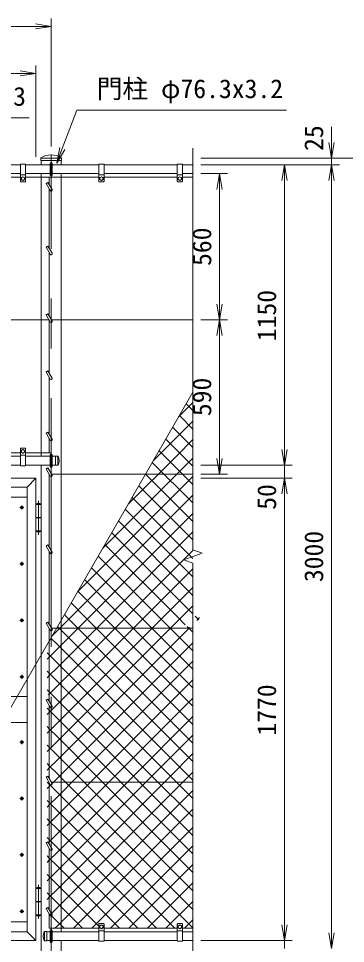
# Model space of a CAD drawing. Units: millimetres, scale not verified. Extents: x -6300 to 6300, y -4455 to 4455.
# Drawn here: x 2799 to 4050, y -1030 to 2511 of the extents above; entities that cross this region are included whole.
import ezdxf
from ezdxf.enums import TextEntityAlignment as Align

# ---------------------------------------------------------------- set-up
doc = ezdxf.new("R2010")
doc.units = ezdxf.units.MM
doc.header["$LTSCALE"] = 30
doc.linetypes.add('USER1', pattern=[50.8, 31.75, -6.35, 6.35, -6.35])
for name, color, linetype, lineweight in [('0-0_D-STR1', 1, 'Continuous', 18), ('0-1_D-STR2', 7, 'Continuous', 9), ('0-2_D-STR3', 3, 'Continuous', 13), ('0-3_D-BMK', 2, 'USER1', 13), ('0-7_D-STR-DIM', 7, 'Continuous', 9), ('0-8_0', 7, 'Continuous', 9), ('0-9_D-STR-TXT', 7, 'Continuous', 9), ('0-B_Defpoints', 8, 'Continuous', 18)]:
    doc.layers.add(name, color=color, linetype=linetype, lineweight=lineweight)
doc.styles.add('ＭＳ ゴシック', font='')
doc.styles.get('ＭＳ ゴシック').set_extended_font_data('MS Gothic')

# ---------------------------------------------------------------- blocks, each defined once
blk = doc.blocks.new('_Open')
at = {"layer": '0-8_0'}
blk.add_line((-30, 5), (0, 0), dxfattribs=at)
blk.add_lwpolyline([(-30, -5), (0, 0), (-30, 0)], dxfattribs=at)

msp = doc.modelspace()

# ---------------------------------------------------------------- linework, layer by layer
at = {"layer": '0-0_D-STR1'}
for p, q in [((2806.06, 1950.95), (2526.06, 1950.95)), ((2919.96, 1950.95), (2826.06, 1950.95)), ((2883.86, 1976.01), (2883.86, 1967.95)), ((2964.06, 1975.95), (2883.86, 1975.95)), ((2964.06, 1967.95), (2883.86, 1967.95)), ((2885.81, 1967.95), (2885.81, 1950.95)), ((3106.06, 1950.95), (2927.96, 1950.95)), ((2962.11, 1950.95), (2962.11, 1967.95)), ((2964.06, 1976.01), (2964.06, 1967.95)), ((3406.06, 1950.95), (3126.06, 1950.95)), ((3466.06, 1950.95), (3426.06, 1950.95)), ((2806.06, 1916.95), (2526.06, 1916.95)), ((2919.96, 1916.95), (2826.06, 1916.95)), ((2885.81, 1916.95), (2885.81, 834.95)), ((3106.06, 1916.95), (2927.96, 1916.95)), ((2962.11, -985.05), (2962.11, 1916.95)), ((3406.06, 1916.95), (3126.06, 1916.95)), ((3466.06, 1916.95), (3426.06, 1916.95)), ((2806.06, 834.95), (2526.06, 834.95)), ((2919.96, 834.95), (2826.06, 834.95)), ((2927.96, 834.95), (2941.06, 834.95)), ((2949.39, 835.45), (2941.06, 835.45)), ((2941.06, 835.45), (2941.06, 800.45)), ((2949.06, 835.45), (2949.06, 800.45)), ((2806.06, 800.95), (2526.06, 800.95)), ((2919.96, 800.95), (2826.06, 800.95)), ((2885.81, 800.95), (2885.81, -1404.05)), ((2927.96, 800.95), (2941.06, 800.95)), ((2949.39, 800.45), (2941.06, 800.45)), ((2865.81, 750.95), (1920.81, 750.95)), ((2865.81, 750.95), (2831.81, 716.95)), ((2865.81, -1019.05), (2865.81, 750.95)), ((2831.81, 716.95), (1954.81, 716.95)), ((2831.81, -985.05), (2831.81, 716.95)), ((2831.81, 678.95), (1954.81, 678.95)), ((1954.81, -84.05), (2831.81, -84.05)), ((1954.81, -184.05), (2831.81, -184.05)), ((1954.81, -947.05), (2831.81, -947.05)), ((1954.81, -985.05), (2831.81, -985.05)), ((2831.81, -985.05), (2865.81, -1019.05)), ((2898.63, -984.55), (2906.96, -984.55)), ((2898.96, -1019.55), (2898.96, -984.55)), ((2906.96, -1019.55), (2906.96, -984.55)), ((2919.96, -985.05), (2906.96, -985.05)), ((3106.06, -985.05), (2927.96, -985.05)), ((3406.06, -985.05), (3126.06, -985.05)), ((3466.06, -985.05), (3426.06, -985.05)), ((1920.81, -1019.05), (2865.81, -1019.05)), ((2898.63, -1019.55), (2906.96, -1019.55)), ((2919.96, -1019.05), (2906.96, -1019.05)), ((3106.06, -1019.05), (2927.96, -1019.05)), ((3406.06, -1019.05), (3126.06, -1019.05)), ((3466.06, -1019.05), (3426.06, -1019.05))]:
    msp.add_line(p, q, dxfattribs=at)
msp.add_lwpolyline([(2885.81, -1404.05), (2962.11, -1404.05), (2962.11, -1019.05)], dxfattribs=at)
for centre, radius, start, end in [((2923.96, 1916.64), 72.31, 56.96759, 123.03241), ((2885.36, 1976.01), 1.5, 123.03241, 180), ((2962.56, 1976.01), 1.5, 0, 56.96759), ((2949.39, 834.45), 1, 32.29827, 90), ((2918.83, 817.95), 35.72, 331.52136, 28.47864), ((2949.39, 801.45), 1, 270, 327.70173), ((2929.18, -1002.05), 35.72, 151.52136, 208.47864), ((2898.63, -985.55), 1, 90, 147.70173), ((2898.63, -1018.55), 1, 212.29827, 270)]:
    msp.add_arc(centre, radius, start, end, dxfattribs=at)
at = {"layer": '0-1_D-STR2'}
for p, q in [((3411.45, 985.74), (3466.06, 1040.35)), ((3466.06, 1009.81), (3440.25, 1035.62)), ((3333.37, 836.95), (3466.06, 969.64)), ((3466.06, 939.1), (3414.37, 990.79)), ((3466.06, 868.39), (3388.48, 945.96)), ((3426.78, 836.95), (3362.6, 901.13)), ((3404.08, 836.95), (3466.06, 898.93)), ((3356.07, 836.95), (3336.72, 856.3)), ((3121.67, 483.83), (3466.06, 828.22)), ((3218.26, 651.13), (3404.08, 836.95)), ((3314.86, 818.44), (3333.37, 836.95)), ((3466.06, 726.97), (3356.07, 836.95)), ((3466.06, 797.68), (3426.78, 836.95)), ((3466.06, 656.25), (3310.84, 811.47)), ((3025.08, 316.53), (3466.06, 757.5)), ((3466.06, 585.54), (3284.96, 766.65)), ((3466.06, 514.83), (3259.07, 721.82)), ((3466.06, 444.12), (3233.19, 676.99)), ((3071.93, 221.95), (3466.06, 616.08)), ((3466.06, 373.41), (3207.31, 632.16)), ((3466.06, 302.7), (3181.43, 587.33)), ((3142.64, 221.95), (3466.06, 545.37)), ((3466.06, 231.99), (3155.55, 542.5)), ((3334.68, 221.95), (3103.78, 452.84)), ((3263.96, 221.95), (3077.9, 408.02)), ((3284.06, 221.95), (3466.06, 403.95)), ((3193.25, 221.95), (3052.02, 363.19)), ((3354.77, 221.95), (3466.06, 333.24)), ((3122.54, 221.95), (3026.14, 318.36)), ((3051.83, 221.95), (3000.26, 273.53)), ((3425.48, 221.95), (3466.06, 262.53)), ((2946.31, 96.33), (3071.93, 221.95)), ((2946.31, 25.62), (3142.64, 221.95)), ((2946.31, -115.8), (3284.06, 221.95)), ((2946.31, -186.51), (3354.77, 221.95)), ((2946.31, -257.22), (3425.48, 221.95)), ((2981.12, 221.95), (2974.37, 228.7)), ((3466.06, -262.98), (2981.12, 221.95)), ((3466.06, -192.27), (3051.83, 221.95)), ((3466.06, -121.56), (3122.54, 221.95)), ((3466.06, -50.85), (3193.25, 221.95)), ((3466.06, 19.86), (3263.96, 221.95)), ((3466.06, 90.57), (3334.68, 221.95)), ((3480.42, 206.18), (3491.56, 217.32)), ((3466.06, -333.7), (2948.49, 183.87)), ((3466.06, 161.28), (3444.01, 183.32)), ((2951.9, -393.05), (3466.06, 121.11)), ((2916.06, 74.88), (2908.06, 82.88)), ((2916.06, 66.08), (2946.31, 96.33)), ((2946.31, 44.63), (2916.06, 74.88)), ((2908.06, 58.08), (2916.06, 66.08)), ((3383.99, -393.05), (2946.31, 44.63)), ((3022.61, -393.05), (3466.06, 50.4)), ((2916.06, 4.17), (2908.06, 12.17)), ((2916.06, -4.63), (2946.31, 25.62)), ((2946.31, -26.08), (2916.06, 4.17)), ((2908.06, -12.63), (2916.06, -4.63)), ((3313.28, -393.05), (2946.31, -26.08)), ((3093.32, -393.05), (3466.06, -20.31)), ((2916.06, -66.54), (2908.06, -58.54)), ((2946.31, -96.79), (2916.06, -66.54)), ((3242.57, -393.05), (2946.31, -96.79)), ((2916.06, -137.25), (2908.06, -129.25)), ((2916.06, -146.05), (2946.31, -115.8)), ((2946.31, -167.5), (2916.06, -137.25)), ((2908.06, -154.05), (2916.06, -146.05)), ((3171.86, -393.05), (2946.31, -167.5)), ((3234.74, -393.05), (3466.06, -161.73)), ((2916.06, -207.96), (2908.06, -199.96)), ((2916.06, -216.76), (2946.31, -186.51)), ((2946.31, -238.21), (2916.06, -207.96)), ((2908.06, -224.76), (2916.06, -216.76)), ((3101.15, -393.05), (2946.31, -238.21)), ((3305.45, -393.05), (3466.06, -232.45)), ((2916.06, -278.67), (2908.06, -270.67)), ((2916.06, -287.47), (2946.31, -257.22)), ((2946.31, -308.92), (2916.06, -278.67)), ((2908.06, -295.47), (2916.06, -287.47)), ((3030.44, -393.05), (2946.31, -308.92)), ((3376.17, -393.05), (3466.06, -303.16)), ((2916.06, -349.38), (2908.06, -341.38)), ((2946.31, -379.63), (2916.06, -349.38)), ((2959.73, -393.05), (2946.31, -379.63)), ((2916.06, -428.89), (2946.31, -398.64)), ((2946.31, -398.64), (2951.9, -393.05)), ((2946.31, -469.35), (3022.61, -393.05)), ((2946.31, -540.06), (3093.32, -393.05)), ((2946.31, -681.48), (3234.74, -393.05)), ((2946.31, -752.2), (3305.45, -393.05)), ((2946.31, -822.91), (3376.17, -393.05)), ((3466.06, -899.38), (2959.73, -393.05)), ((3466.06, -828.67), (3030.44, -393.05)), ((3466.06, -757.96), (3101.15, -393.05)), ((3466.06, -687.25), (3171.86, -393.05)), ((3466.06, -616.54), (3242.57, -393.05)), ((3466.06, -545.83), (3313.28, -393.05)), ((3466.06, -475.12), (3383.99, -393.05)), ((2908.06, -436.89), (2916.06, -428.89)), ((2916.06, -490.8), (2908.06, -482.8)), ((2916.06, -499.6), (2946.31, -469.35)), ((2946.31, -521.05), (2916.06, -490.8)), ((2908.06, -507.6), (2916.06, -499.6)), ((3397.3, -972.05), (2946.31, -521.05)), ((3009.3, -972.05), (3466.06, -515.29)), ((2916.06, -561.51), (2908.06, -553.51)), ((2916.06, -570.31), (2946.31, -540.06)), ((2946.31, -591.76), (2916.06, -561.51)), ((2908.06, -578.31), (2916.06, -570.31)), ((3326.59, -972.05), (2946.31, -591.76)), ((3080.01, -972.05), (3466.06, -586)), ((2916.06, -632.22), (2908.06, -624.22)), ((2946.31, -662.47), (2916.06, -632.22)), ((3255.88, -972.05), (2946.31, -662.47)), ((3150.72, -972.05), (3466.06, -656.71)), ((2916.06, -711.73), (2946.31, -681.48)), ((2908.06, -719.73), (2916.06, -711.73)), ((3221.43, -972.05), (3466.06, -727.42)), ((2916.06, -782.45), (2946.31, -752.2)), ((2908.06, -790.45), (2916.06, -782.45)), ((3292.14, -972.05), (3466.06, -798.13)), ((2916.06, -853.16), (2946.31, -822.91)), ((2908.06, -861.16), (2916.06, -853.16)), ((3362.85, -972.05), (3466.06, -868.84)), ((3433.56, -972.05), (3466.06, -939.55))]:
    msp.add_line(p, q, dxfattribs=at)
for points in [[(2928.49, 149.22), (2946.31, 167.04), (3001.22, 221.95), (3466.06, 686.79)], [(3436.97, 190.37), (3405.39, 221.95), (3129.66, 497.67)], [(2913.05, -78.34), (2916.06, -75.34), (2946.31, -45.09), (3213.35, 221.95), (3466.06, 474.66)], [(3488.81, 209.23), (3476.1, 221.95), (3474.53, 223.52)], [(2908.06, -366.18), (2916.06, -358.18), (2946.31, -327.93), (3453.95, 179.71)], [(3466.06, -404.41), (3454.7, -393.05), (2946.31, 115.34), (2922.61, 139.04)], [(2911.84, -645.24), (2916.06, -641.02), (2946.31, -610.77), (3164.03, -393.05), (3466.06, -91.02)], [(2919.63, -920.29), (2946.31, -893.62), (3446.88, -393.05), (3466.06, -373.87)], [(3466.06, -970.09), (2946.31, -450.34), (2916.06, -420.09), (2908.06, -412.09)], [(2938.59, -972.05), (2946.31, -964.33), (3466.06, -444.58)], [(3185.17, -972.05), (2946.31, -733.18), (2916.06, -702.93), (2908.06, -694.93)], [(3106.06, -963.64), (2946.31, -803.89), (2916.06, -773.64), (2908.06, -765.64)], [(3043.75, -972.05), (2946.31, -874.61), (2916.06, -844.36), (2908.06, -836.36)], [(2973.04, -972.05), (2946.31, -945.32), (2917.45, -916.46)]]:
    msp.add_lwpolyline(points, dxfattribs=at)
at = {"layer": '0-2_D-STR3'}
for p, q in [((2826.06, 1952.95), (2806.06, 1952.95)), ((2806.06, 1952.95), (2806.06, 1887.95)), ((2826.06, 1952.95), (2826.06, 1887.95)), ((2919.96, 1911.95), (2919.96, 1955.95)), ((2927.96, 1911.95), (2927.96, 1955.95)), ((3106.06, 1952.95), (3106.06, 1887.95)), ((3126.06, 1952.95), (3106.06, 1952.95)), ((3126.06, 1952.95), (3126.06, 1887.95)), ((3406.06, 1952.95), (3406.06, 1887.95)), ((3426.06, 1952.95), (3406.06, 1952.95)), ((3426.06, 1952.95), (3426.06, 1887.95)), ((2826.06, 1912.95), (2806.06, 1912.95)), ((3126.06, 1912.95), (3106.06, 1912.95)), ((3426.06, 1912.95), (3406.06, 1912.95)), ((2526.06, 1903.95), (2806.06, 1903.95)), ((2824.06, 1885.95), (2808.06, 1885.95)), ((2809.56, 1901.69), (2816.06, 1905.45)), ((2809.56, 1901.69), (2809.56, 1894.21)), ((2809.56, 1894.21), (2816.06, 1890.45)), ((2816.06, 1905.45), (2822.56, 1901.69)), ((2816.06, 1890.45), (2822.56, 1894.21)), ((2822.56, 1901.69), (2822.56, 1894.21)), ((2826.06, 1903.95), (3106.06, 1903.95)), ((2904.57, 1879.54), (2911.49, 1883.54)), ((2904.57, 1879.54), (2920.49, 1851.95)), ((2911.49, 1883.54), (2927.42, 1855.95)), ((2915.96, 1875.81), (2915.96, 1903.95)), ((3124.06, 1885.95), (3108.06, 1885.95)), ((3109.56, 1901.69), (3116.06, 1905.45)), ((3109.56, 1901.69), (3109.56, 1894.21)), ((3116.06, 1905.45), (3122.56, 1901.69)), ((3122.56, 1901.69), (3122.56, 1894.21)), ((3126.06, 1903.95), (3406.06, 1903.95)), ((3424.06, 1885.95), (3408.06, 1885.95)), ((3409.56, 1901.69), (3416.06, 1905.45)), ((3409.56, 1901.69), (3409.56, 1894.21)), ((3416.06, 1905.45), (3422.56, 1901.69)), ((3422.56, 1901.69), (3422.56, 1894.21)), ((3426.06, 1903.95), (3466.06, 1903.95)), ((2915.96, 1632.31), (2915.96, 1859.81)), ((2904.65, 1635.9), (2911.58, 1639.9)), ((2904.65, 1635.9), (2911.58, 1639.9)), ((2904.65, 1635.9), (2920.58, 1608.31)), ((2904.65, 1635.9), (2920.58, 1608.31)), ((2911.58, 1639.9), (2927.5, 1612.31)), ((2911.58, 1639.9), (2927.5, 1612.31)), ((2915.96, 1372.81), (2915.96, 1616.31)), ((2915.87, 1356.95), (916.24, 1356.95)), ((2904.57, 1376.54), (2911.49, 1380.54)), ((2904.57, 1376.54), (2911.49, 1380.54)), ((2904.57, 1376.54), (2920.49, 1348.95)), ((2904.57, 1376.54), (2920.49, 1348.95)), ((2911.49, 1380.54), (2927.42, 1352.95)), ((2911.49, 1380.54), (2927.42, 1352.95)), ((2915.96, 1154.45), (2915.96, 1356.81)), ((3466.06, 1356.95), (2925.11, 1356.95)), ((2904.65, 1158.04), (2911.58, 1162.04)), ((2904.65, 1158.04), (2911.58, 1162.04)), ((2904.65, 1158.04), (2920.58, 1130.45)), ((2904.65, 1158.04), (2920.58, 1130.45)), ((2911.58, 1162.04), (2927.5, 1134.45)), ((2911.58, 1162.04), (2918.64, 1149.8)), ((2915.96, 919.81), (2915.96, 1138.45)), ((2919.27, 1148.71), (2927.5, 1134.45)), ((2904.57, 923.54), (2911.49, 927.54)), ((2904.57, 923.54), (2920.49, 895.95)), ((2911.49, 927.54), (2927.42, 899.95)), ((2915.96, 847.95), (2915.96, 903.81)), ((2806.06, 798.95), (2806.06, 863.95)), ((2824.06, 865.95), (2808.06, 865.95)), ((2809.56, 857.69), (2816.06, 861.45)), ((2809.56, 850.21), (2809.56, 857.69)), ((2809.56, 850.21), (2816.06, 846.45)), ((2816.06, 861.45), (2822.56, 857.69)), ((2816.06, 846.45), (2822.56, 850.21)), ((2822.56, 850.21), (2822.56, 857.69)), ((2826.06, 798.95), (2826.06, 863.95)), ((2526.06, 847.95), (2806.06, 847.95)), ((2826.06, 838.95), (2806.06, 838.95)), ((2826.06, 847.95), (2923.96, 847.95)), ((2919.96, 795.95), (2919.96, 839.95)), ((2927.96, 795.95), (2927.96, 839.95)), ((2826.06, 798.95), (2806.06, 798.95)), ((2904.57, 786.54), (2911.49, 790.54)), ((2904.57, 786.54), (2920.49, 758.95)), ((2911.49, 790.54), (2927.42, 762.95)), ((2915.96, 487.81), (2915.96, 766.81)), ((3466.06, 766.95), (2925.11, 766.95)), ((2865.81, 652.95), (2885.81, 652.95)), ((2865.81, 546.95), (2865.81, 652.95)), ((2865.81, 649.95), (2885.81, 649.95)), ((2885.81, 652.95), (2885.81, 546.95)), ((2865.81, 600.95), (2885.81, 600.95)), ((2885.81, 598.95), (2865.81, 598.95)), ((2885.81, 549.95), (2865.81, 549.95)), ((2865.81, 546.95), (2885.81, 546.95)), ((2904.57, 491.54), (2911.49, 495.54)), ((2904.57, 491.54), (2920.49, 463.95)), ((2911.49, 495.54), (2927.42, 467.95)), ((2915.96, 192.81), (2915.96, 471.81)), ((2904.57, 196.54), (2911.49, 200.54)), ((2904.57, 196.54), (2920.49, 168.95)), ((2911.49, 200.54), (2927.42, 172.95)), ((2915.96, -102.19), (2915.96, 176.81)), ((3466.06, 176.95), (2925.11, 176.95)), ((2904.57, -98.46), (2911.49, -94.46)), ((2904.57, -98.46), (2920.49, -126.05)), ((2911.49, -94.46), (2927.42, -122.05)), ((2915.96, -397.19), (2915.96, -118.19)), ((2904.57, -393.46), (2911.49, -389.46)), ((2911.49, -389.46), (2927.42, -417.05)), ((2904.57, -393.46), (2920.49, -421.05)), ((2915.96, -648.69), (2915.96, -413.19)), ((3466.06, -413.05), (2925.11, -413.05)), ((2904.57, -644.96), (2911.49, -640.96)), ((2904.57, -644.96), (2920.49, -672.55)), ((2911.49, -640.96), (2927.42, -668.55)), ((2915.96, -900.19), (2915.96, -664.69)), ((2865.81, -817.05), (2885.81, -817.05)), ((2865.81, -923.05), (2865.81, -817.05)), ((2865.81, -820.05), (2885.81, -820.05)), ((2885.81, -817.05), (2885.81, -923.05)), ((2865.81, -869.05), (2885.81, -869.05)), ((2885.81, -871.05), (2865.81, -871.05)), ((2885.81, -920.05), (2865.81, -920.05)), ((2904.57, -896.46), (2911.49, -892.46)), ((2904.57, -896.46), (2920.49, -924.05)), ((2911.49, -892.46), (2927.42, -920.05)), ((2915.96, -972.05), (2915.96, -916.19)), ((2865.81, -923.05), (2885.81, -923.05)), ((3106.06, -1021.05), (3106.06, -956.05)), ((3124.06, -954.05), (3108.06, -954.05)), ((3126.06, -1021.05), (3126.06, -956.05)), ((3406.06, -1021.05), (3406.06, -956.05)), ((3424.06, -954.05), (3408.06, -954.05)), ((3426.06, -1021.05), (3426.06, -956.05)), ((2915.96, -972.05), (3106.06, -972.05)), ((2919.96, -1024.05), (2919.96, -980.05)), ((2927.96, -1024.05), (2927.96, -980.05)), ((3126.06, -981.05), (3106.06, -981.05)), ((3109.56, -969.79), (3109.56, -962.31)), ((3109.56, -969.79), (3116.06, -973.55)), ((3116.06, -973.55), (3122.56, -969.79)), ((3122.56, -969.79), (3122.56, -962.31)), ((3126.06, -972.05), (3406.06, -972.05)), ((3426.06, -981.05), (3406.06, -981.05)), ((3409.56, -969.79), (3409.56, -962.31)), ((3409.56, -969.79), (3416.06, -973.55)), ((3416.06, -973.55), (3422.56, -969.79)), ((3422.56, -969.79), (3422.56, -962.31)), ((3426.06, -972.05), (3466.06, -972.05)), ((3126.06, -1021.05), (3106.06, -1021.05)), ((3426.06, -1021.05), (3406.06, -1021.05))]:
    msp.add_line(p, q, dxfattribs=at)
for points in [[(3109.56, 1894.21), (3116.06, 1890.45), (3122.56, 1894.21)], [(3409.56, 1894.21), (3416.06, 1890.45), (3422.56, 1894.21)], [(3109.56, -962.31), (3116.06, -958.55), (3122.56, -962.31)], [(3409.56, -962.31), (3416.06, -958.55), (3422.56, -962.31)]]:
    msp.add_lwpolyline(points, dxfattribs=at)
for centre, radius in [((2816.06, 1897.95), 6.49), ((3116.06, 1897.95), 6.49), ((3416.06, 1897.95), 6.49), ((2816.06, 853.95), 6.49), ((2811.81, 638.95), 5.25), ((2811.81, 422.95), 5.25), ((2811.81, 206.95), 5.25), ((2811.81, -9.05), 5.25), ((2811.81, -259.05), 5.25), ((2811.81, -475.05), 5.25), ((2811.81, -691.05), 5.25), ((2811.81, -907.05), 5.25), ((3116.06, -966.05), 6.49), ((3416.06, -966.05), 6.49)]:
    msp.add_circle(centre, radius, dxfattribs=at)
for centre, radius, start, end in [((2923.96, 1955.95), 4, 0, 180), ((2808.06, 1887.95), 2, 180, 270), ((2824.06, 1887.95), 2, 270, 0), ((2923.96, 1911.95), 4, 180, 0), ((3108.06, 1887.95), 2, 180, 270), ((3124.06, 1887.95), 2, 270, 0), ((3408.06, 1887.95), 2, 180, 270), ((3424.06, 1887.95), 2, 270, 0), ((2923.96, 1853.95), 4, 210, 30), ((2924.04, 1610.31), 4, 210, 30), ((2924.04, 1610.31), 4, 210, 30), ((2923.96, 1350.95), 4, 210, 30), ((2923.96, 1350.95), 4, 210, 30), ((2924.04, 1132.45), 4, 210, 30), ((2924.04, 1132.45), 4, 210, 30), ((2923.96, 897.95), 4, 210, 30), ((2808.06, 863.95), 2, 90, 180), ((2824.06, 863.95), 2, 0, 90), ((2923.96, 839.95), 4, 0, 180), ((2923.96, 795.95), 4, 180, 0), ((2923.96, 760.95), 4, 210, 30), ((2875.81, 628.95), 26, 67.38014, 112.61986), ((2875.81, 570.95), 26, 247.38014, 292.61986), ((2923.96, 465.95), 4, 210, 30), ((2923.96, 170.95), 4, 210, 30), ((2923.96, -124.05), 4, 210, 30), ((2923.96, -419.05), 4, 210, 30), ((2923.96, -670.55), 4, 210, 30), ((2875.81, -841.05), 26, 67.38014, 112.61986), ((2923.96, -922.05), 4, 210, 30), ((2875.81, -899.05), 26, 247.38014, 292.61986), ((3108.06, -956.05), 2, 90, 180), ((3124.06, -956.05), 2, 0, 90), ((3408.06, -956.05), 2, 90, 180), ((3424.06, -956.05), 2, 0, 90), ((2923.96, -980.05), 4, 0, 180), ((2923.96, -1024.05), 4, 180, 0)]:
    msp.add_arc(centre, radius, start, end, dxfattribs=at)
at = {"layer": '0-3_D-BMK'}
for p, q in [((2923.96, -1419.05), (2923.96, 1990.95)), ((2819.25, 638.95), (2804.37, 638.95)), ((2811.81, 646.39), (2811.81, 631.51)), ((2875.81, 534.95), (2875.81, 664.95)), ((2811.81, 430.39), (2811.81, 415.51)), ((2819.25, 422.95), (2804.37, 422.95)), ((2811.81, 214.39), (2811.81, 199.51)), ((2819.25, 206.95), (2804.37, 206.95)), ((2819.25, -9.05), (2804.37, -9.05)), ((2811.81, -1.61), (2811.81, -16.49)), ((2819.25, -259.05), (2804.37, -259.05)), ((2811.81, -251.61), (2811.81, -266.49)), ((2819.25, -475.05), (2804.37, -475.05)), ((2811.81, -467.61), (2811.81, -482.49)), ((2819.25, -691.05), (2804.37, -691.05)), ((2811.81, -683.61), (2811.81, -698.49)), ((2875.81, -935.05), (2875.81, -805.05)), ((2819.25, -907.05), (2804.37, -907.05)), ((2811.81, -899.61), (2811.81, -914.49))]:
    msp.add_line(p, q, dxfattribs=at)
at = {"layer": '0-7_D-STR-DIM'}
for p, q in [((968.16, 2480.95), (2863.96, 2480.95)), ((2923.96, 2020.95), (2923.96, 2510.95)), ((2865.81, 1980.95), (2865.81, 2330.95)), ((1980.81, 2300.95), (2805.81, 2300.95)), ((3996.06, 2035.95), (3996.06, 2095.95)), ((3466.06, 476.6), (3466.06, 2013.95)), ((3496.06, 1975.95), (4026.06, 1975.95)), ((3496.06, 1975.95), (4206.06, 1975.95)), ((3496.06, 1950.95), (4026.06, 1950.95)), ((3496.06, 1950.95), (4026.06, 1950.95)), ((3496.06, 1950.95), (3846.06, 1950.95)), ((3996.06, 1950.95), (3996.06, 1975.95)), ((3816.06, 860.95), (3816.06, 1890.95)), ((3996.06, 1890.95), (3996.06, 1830.95)), ((3996.06, -989.05), (3996.06, 1890.95)), ((3816.06, 860.95), (3816.06, 920.95)), ((3496.06, 800.95), (3846.06, 800.95)), ((3496.06, 800.95), (3846.06, 800.95)), ((3816.06, 750.95), (3816.06, 800.95)), ((3496.06, 750.95), (3846.06, 750.95)), ((3496.06, 750.95), (3846.06, 750.95)), ((3816.06, -959.05), (3816.06, 690.95)), ((3816.06, 690.95), (3816.06, 630.95)), ((3430.82, 438.13), (3501.3, 463.78)), ((3501.3, 463.78), (3466.06, 476.6)), ((3466.06, 425.3), (3430.82, 438.13)), ((3466.06, -1142.05), (3466.06, 425.3)), ((3816.06, -959.05), (3816.06, -899.05)), ((3496.06, -1019.05), (3846.06, -1019.05)), ((3496.06, -1019.05), (3846.06, -1019.05)), ((3816.06, -1049.05), (3816.06, -1019.05))]:
    msp.add_line(p, q, dxfattribs=at)
at = {"layer": '0-8_0'}
for p, q in [((3496.06, 1916.95), (3597.99, 1916.95)), ((3567.99, 1856.95), (3567.99, 1416.95)), ((3496.06, 1356.95), (3597.99, 1356.95)), ((3496.06, 1356.95), (3597.99, 1356.95)), ((3567.99, 1296.95), (3567.99, 826.95)), ((3496.06, 766.95), (3597.99, 766.95))]:
    msp.add_line(p, q, dxfattribs=at)
at = {"layer": '0-9_D-STR-TXT'}
for points in [[(3823.62, 2160.45), (3021.6, 2160.45), (2946.21, 1959.18)], [(2839.79, 2130.82), (2035.87, 2130.82), (1977.39, 1952.85)]]:
    msp.add_lwpolyline(points, dxfattribs=at)
at = {"layer": '0-B_Defpoints'}
msp.add_line((3466.06, 1080.32), (2253.99, -1019.05), dxfattribs=at)

# ---------------------------------------------------------------- block references
at = {"layer": '0-7_D-STR-DIM', "xscale": 2, "yscale": 2}
for p in [(2923.96, 2480.95), (2865.81, 2300.95)]:
    msp.add_blockref('_Open', p, dxfattribs=at)
for p, rotation in [((3996.06, 1975.95), 270), ((3816.06, 1950.95), 90), ((3996.06, 1950.95), 90), ((3996.06, 1950.95), 90), ((3816.06, 800.95), 270), ((3816.06, 800.95), 270), ((3816.06, 750.95), 90), ((3816.06, 750.95), 90), ((3816.06, -1019.05), 270), ((3816.06, -1019.05), 270), ((3996.06, -1049.05), 270)]:
    msp.add_blockref('_Open', p, dxfattribs=dict(at, rotation=rotation))
at = {"layer": '0-8_0', "xscale": 2, "yscale": 2}
for p, rotation in [((3567.99, 1916.95), 90), ((3567.99, 1356.95), 270), ((3567.99, 1356.95), 90), ((3567.99, 766.95), 270)]:
    msp.add_blockref('_Open', p, dxfattribs=dict(at, rotation=rotation))
at = {"layer": '0-9_D-STR-TXT', "xscale": 2, "yscale": 2, "rotation": 249.46512}
msp.add_blockref('_Open', (2945.51, 1957.31), dxfattribs=at)

# ---------------------------------------------------------------- texts
at = {"layer": '0-7_D-STR-DIM', "style": 'ＭＳ ゴシック'}
for s, p in [('25', (3985.94, 2004)), ('1150', (3805.94, 1275.6)), ('50', (3805.94, 630.2)), ('3000', (3985.94, 353.26)), ('1770', (3805.94, -234.4))]:
    msp.add_text(s, height=72.14, rotation=90, dxfattribs=at).set_placement(p, align=Align.BOTTOM_LEFT)
at = {"layer": '0-8_0', "style": 'ＭＳ ゴシック'}
for s, p in [('560', (3557.87, 1563.64)), ('590', (3557.87, 988.64))]:
    msp.add_text(s, height=72.14, rotation=90, dxfattribs=at).set_placement(p, align=Align.BOTTOM_LEFT)
at = {"layer": '0-9_D-STR-TXT', "style": 'ＭＳ ゴシック'}
for s, p in [('門柱 φ76.3x3.2', (3097.99, 2184.47)), ('胴縁 φ34.0x2.3', (2114.54, 2155.22))]:
    msp.add_text(s, height=72.14, dxfattribs=at).set_placement(p, align=Align.BOTTOM_LEFT)

doc.saveas('drawing.dxf')
